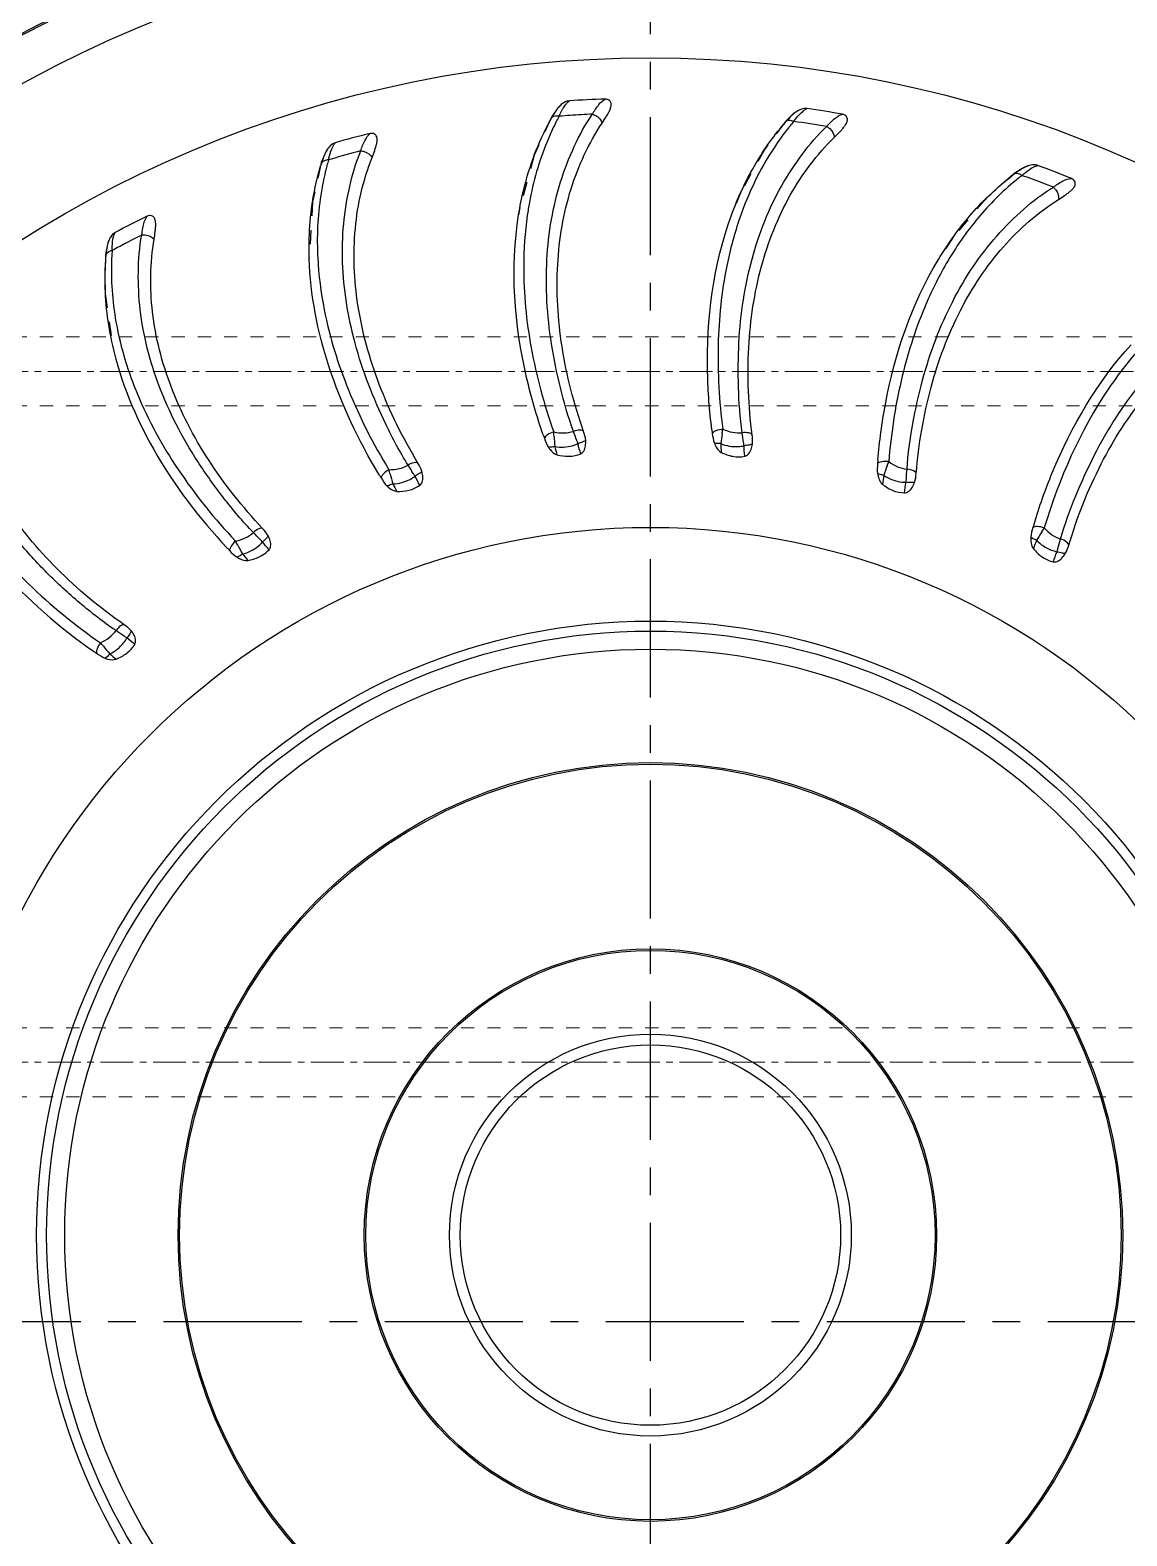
# Model space of a CAD drawing. Header units: millimetres. Extents: x 723 to 11228, y -2384 to 1578.
# Drawn here: x 4900.2 to 5027.2, y -766.6 to -592.2 of the extents above; entities that cross this region are included whole.
import ezdxf

# ---------------------------------------------------------------- set-up
doc = ezdxf.new("R2010")
doc.units = ezdxf.units.MM
doc.header["$LTSCALE"] = 16.335
doc.linetypes.add('CENTER', pattern=[0.6, 0.375, -0.075, 0.075, -0.075])
doc.linetypes.add('HIDDEN', pattern=[0.2, 0.1, -0.1])
doc.layers.get('0').update_dxf_attribs({"linetype": 'CONTINUOUS'})
doc.layers.add('cool', color=153, linetype='HIDDEN', lineweight=9)
doc.layers.add('DEFAULT_2', color=8, linetype='HIDDEN')

msp = doc.modelspace()

# ---------------------------------------------------------------- linework, layer by layer
at = {"color": 1, "linetype": 'CENTER', "ltscale": 2.612305}
for p, q in [((4972.032, -976.744), (4972.032, -506.744)), ((4762.032, -741.744), (5182.032, -741.744))]:
    msp.add_line(p, q, dxfattribs=at)
at = {"color": 7, "linetype": 'Continuous'}
msp.add_line((4909.927, -617.623), (4909.689, -617.753), dxfattribs=at)
for radius in [136.298, 81.934, 71.088, 69.932, 67.835, 54.701, 54.521, 33.144, 32.964, 23.266, 22.024]:
    msp.add_circle((4972.032, -731.744), radius, dxfattribs=at)
for centre, radius, start, end in [((4972.032, -731.744), 156.994, 100.56027, 79.43973), ((4972.032, -731.744), 156.811, 100.47906, 79.52094), ((4972.032, -731.744), 151.848, 100.78571, 79.21429), ((4969.828, -704.333), 104.16, 91.66687, 93.9552), ((4975.576, -704.465), 104.18, 79.65927, 81.94911), ((4978.835, -612.711), 20.969, 150.99812, 151.53379), ((4976.861, -611.616), 18.711, 150.30923, 150.99963), ((4988.646, -616.836), 30.879, 153.00089, 153.36681), ((4988.424, -616.722), 30.63, 151.7132, 153.00209), ((4969.711, -702.87), 101.001, 93.95764, 94.69045), ((4969.714, -702.912), 101.043, 92.4927, 93.95761), ((5004.38, -617.526), 22.215, 138.99472, 139.52919), ((5002.54, -615.926), 19.776, 138.36327, 138.99521), ((5011.983, -622.621), 30.63, 139.7132, 141.00194), ((4975.763, -703.03), 101.036, 80.49268, 82.69026), ((4964.175, -705.399), 104.14, 103.67328, 105.96061), ((5012.178, -622.78), 30.882, 141.00075, 141.38791), ((4963.771, -704.041), 101.038, 104.49269, 106.51584), ((4952.731, -613.55), 19.708, 163.00036, 163.53795), ((4950.863, -612.978), 17.754, 162.25038, 163.00282), ((4964.391, -615.914), 30.875, 165.00085, 165.34581), ((4964.154, -615.85), 30.63, 163.7132, 165.00206), ((4963.756, -703.988), 100.983, 106.51601, 106.69048), ((4981.168, -705.789), 104.2, 67.65326, 69.94386), ((5028.338, -627.937), 23.729, 126.99804, 127.52488), ((5026.667, -625.72), 20.953, 126.42201, 126.99755), ((5033.96, -633.489), 30.885, 129.00083, 129.40871), ((5033.8, -633.29), 30.63, 127.7132, 129.002), ((4981.666, -704.379), 101.001, 69.95764, 70.69045), ((4981.651, -704.418), 101.043, 68.4927, 69.95761), ((4996.417, -619.218), 39.037, 169.61794, 171.84311), ((4958.865, -707.619), 104.12, 115.67927, 117.96576), ((4913.66, -618.197), 4.649, 164.02905, 167.5708), ((4912.099, -617.707), 3.012, 156.75801, 159.74927), ((4958.194, -706.386), 101.038, 116.49268, 118.53604), ((4927.501, -620.072), 18.627, 175.00504, 175.54177), ((4925.815, -619.924), 16.935, 174.19513, 175.00828), ((4940.475, -620.056), 30.872, 177.00081, 177.32614), ((4940.233, -620.043), 30.63, 175.7132, 177.00204), ((4972.174, -616.642), 38.72, 181.61321, 182.8398), ((4947.962, -619.219), 38.431, 193.6113, 193.90442), ((5024.312, -616.634), 68.486, 199.141, 199.48141), ((4812.551, -649.518), 148.67, 3.94856, 4.15337), ((5189.857, -623.974), 229.499, 183.82415, 184.11477), ((5047.089, -630.002), 68.473, 187.13901, 187.48513), ((5207.22, -671.555), 229.21, 171.82396, 172.11496), ((4833.154, -618.137), 148.651, 351.94854, 352.15338), ((5077.284, -609.555), 120.366, 194.86918, 195.34335), ((5100.382, -634.086), 120.357, 182.86917, 183.35072), ((4798.925, -684.5), 148.689, 15.94857, 16.15336), ((5066.587, -647.81), 68.459, 175.13746, 175.48626), ((5214.33, -721.649), 228.926, 159.82378, 160.11514), ((4859.83, -591.73), 148.631, 339.94853, 340.1534), ((4999.68, -608.036), 68.999, 211.14235, 211.47793), ((5162.963, -580.986), 229.78, 195.82433, 196.1146), ((5049.589, -590.36), 120.374, 206.86919, 207.33617), ((5117.875, -662.882), 120.349, 170.86915, 171.35795), ((5082.407, -669.403), 68.908, 163.14354, 163.49248), ((4891.411, -571.449), 148.612, 327.94852, 328.15341), ((4792.873, -721.554), 148.705, 27.94858, 28.15335), ((5127.679, -544.483), 230.041, 207.82449, 208.11443), ((5129.001, -694.684), 120.341, 158.86914, 159.36473), ((5210.91, -772.082), 228.659, 147.82361, 148.11531), ((4973.367, -605.007), 69.008, 223.14062, 223.47416), ((5018.507, -577.342), 120.382, 218.8692, 219.32948), ((4946.985, -607.532), 68.995, 235.13925, 235.4708), ((4794.661, -759.057), 148.719, 39.94859, 40.15334), ((5085.522, -516.09), 230.271, 219.82464, 220.11429), ((4985.396, -571.071), 120.389, 230.8692, 231.32359)]:
    msp.add_arc(centre, radius, start, end, dxfattribs=at)
for points in [[(4961.162, -601.469), (4960.958, -601.749), (4960.778, -602.047), (4960.606, -602.348)], [(4961.522, -601.039), (4961.392, -601.173), (4961.273, -601.319), (4961.162, -601.469)], [(4961.708, -600.862), (4961.643, -600.918), (4961.581, -600.977), (4961.522, -601.039)], [(4934.315, -606.598), (4934.173, -606.911), (4934.059, -607.238), (4933.954, -607.565)], [(4934.442, -606.338), (4934.397, -606.423), (4934.355, -606.51), (4934.315, -606.598)], [(4934.687, -605.94), (4934.596, -606.066), (4934.515, -606.2), (4934.442, -606.338)], [(5015.611, -608.019), (5015.527, -608.053), (5015.444, -608.091), (5015.362, -608.132)], [(5015.904, -607.917), (5015.805, -607.946), (5015.707, -607.98), (5015.611, -608.019)], [(4909.273, -616.664), (4909.243, -616.747), (4909.215, -616.832), (4909.191, -616.918)], [(4909.12, -617.196), (4909.046, -617.53), (4909.002, -617.871), (4908.967, -618.211)], [(4959.747, -639.476), (4959.876, -639.841), (4960.009, -640.212), (4960.218, -640.539)], [(4964.534, -639.728), (4964.508, -639.374), (4964.402, -639.028), (4964.286, -638.693)], [(4979.2, -638.922), (4979.25, -639.304), (4979.302, -639.693), (4979.436, -640.055)], [(4983.835, -640.158), (4983.882, -639.809), (4983.849, -639.45), (4983.805, -639.1)], [(4963.972, -641.274), (4963.848, -640.892), (4963.72, -640.51), (4963.641, -640.116)], [(4982.961, -641.569), (4982.919, -641.164), (4982.872, -640.758), (4982.877, -640.351)], [(4945.566, -643.323), (4945.469, -642.981), (4945.293, -642.662), (4945.109, -642.358)], [(4998.342, -642.421), (4998.312, -642.804), (4998.282, -643.193), (4998.335, -643.573)], [(4940.834, -644.065), (4941.037, -644.397), (4941.246, -644.734), (4941.521, -645.01)], [(4945.333, -644.936), (4945.136, -644.592), (4944.933, -644.249), (4944.776, -643.885)], [(5001.471, -645.804), (5001.515, -645.395), (5001.554, -644.983), (5001.644, -644.581)], [(5002.625, -644.59), (5002.741, -644.259), (5002.783, -643.903), (5002.812, -643.553)], [(4927.761, -650.784), (4927.596, -650.467), (4927.357, -650.19), (4927.113, -649.93)], [(5016.339, -649.823), (5016.23, -650.19), (5016.119, -650.562), (5016.09, -650.943)], [(4927.861, -652.395), (4927.6, -652.104), (4927.334, -651.814), (4927.107, -651.494)], [(5020.082, -652.833), (5020.263, -652.533), (5020.376, -652.195), (5020.478, -651.86)], [(4923.288, -652.487), (4923.557, -652.77), (4923.833, -653.057), (4924.162, -653.269)], [(5018.694, -653.794), (5018.822, -653.398), (5018.948, -652.998), (5019.122, -652.62)], [(4911.898, -661.783), (4911.671, -661.505), (4911.379, -661.283), (4911.084, -661.078)], [(4912.321, -663.328), (4912.008, -663.099), (4911.692, -662.873), (4911.406, -662.611)], [(4907.876, -664.373), (4908.199, -664.595), (4908.531, -664.818), (4908.898, -664.956)]]:
    msp.add_open_spline(points, degree=3, dxfattribs=at)
for points, knots in [([(4961.452, -602.207), (4961.485, -602.132), (4961.612, -601.855), (4961.751, -601.583), (4961.863, -601.389)], [0, 0, 0, 0, 0.2672721, 1, 1, 1, 1]), ([(4962.643, -600.421), (4962.548, -600.428), (4962.204, -600.5), (4961.9, -600.696), (4961.708, -600.862)], [0, 0, 0, 0, 0.2727269, 1, 1, 1, 1]), ([(4961.863, -601.389), (4961.895, -601.333), (4962.016, -601.13), (4962.149, -600.934), (4962.257, -600.801)], [0, 0, 0, 0, 0.2732231, 1, 1, 1, 1]), ([(4962.257, -600.801), (4962.289, -600.761), (4962.406, -600.623), (4962.538, -600.495), (4962.644, -600.421)], [0, 0, 0, 0, 0.2830365, 1, 1, 1, 1]), ([(4965.32, -601.964), (4965.539, -601.574), (4965.949, -600.924), (4966.513, -600.365), (4966.8, -600.217)], [0, 0, 0, 0, 0.5816897, 1, 1, 1, 1]), ([(4966.437, -602.999), (4966.599, -602.753), (4966.84, -602.387), (4967.135, -601.889), (4967.327, -601.516), (4967.465, -601.134), (4967.519, -600.733), (4967.325, -600.291), (4966.975, -600.212), (4966.798, -600.217)], [0, 0, 0, 0, 0.2551361, 0.3799443, 0.5015245, 0.618518, 0.7305576, 0.8463597, 1, 1, 1, 1]), ([(4990.166, -601.312), (4990.073, -601.299), (4989.722, -601.297), (4989.385, -601.424), (4989.163, -601.545)], [0, 0, 0, 0, 0.2725662, 1, 1, 1, 1]), ([(4989.706, -601.6), (4989.746, -601.568), (4989.89, -601.458), (4990.046, -601.361), (4990.166, -601.312)], [0, 0, 0, 0, 0.2835461, 1, 1, 1, 1]), ([(4956.772, -613.608), (4956.93, -612.633), (4957.685, -608.872), (4959.044, -605.223), (4960.401, -602.719)], [0, 0, 0, 0, 0.2575058, 1, 1, 1, 1]), ([(4961.043, -602.993), (4960.689, -603.701), (4959.351, -606.644), (4958.459, -609.783), (4958.019, -612.183)], [0, 0, 0, 0, 0.2448752, 1, 1, 1, 1]), ([(4963.122, -638.686), (4962.506, -637.03), (4961.548, -633.672), (4960.509, -628.63), (4959.964, -623.668), (4959.96, -618.844), (4960.469, -614.207), (4961.53, -609.809), (4963.125, -605.707), (4964.496, -603.138), (4965.32, -601.964)], [0, 0, 0, 0, 0.1391995, 0.2744513, 0.405283, 0.5317371, 0.6538451, 0.7719978, 0.8870175, 1, 1, 1, 1]), ([(4961.452, -602.207), (4961.373, -602.191), (4961.081, -602.157), (4960.753, -602.225), (4960.592, -602.371)], [0, 0, 0, 0, 0.2711796, 1, 1, 1, 1]), ([(4964.286, -638.693), (4963.175, -635.501), (4961.523, -629.122), (4960.932, -619.565), (4962.419, -610.661), (4964.887, -605.344), (4966.437, -602.999)], [0, 0, 0, 0, 0.2743676, 0.531591, 0.7718144, 1, 1, 1, 1]), ([(4965.32, -601.964), (4965.452, -602.001), (4965.927, -602.206), (4966.344, -602.629), (4966.438, -602.999)], [0, 0, 0, 0, 0.2646137, 1, 1, 1, 1]), ([(4981.415, -613.671), (4982.131, -611.721), (4983.839, -607.996), (4986.183, -604.627), (4987.481, -603.107)], [0, 0, 0, 0, 0.509598, 1, 1, 1, 1]), ([(4988.618, -602.816), (4988.543, -602.783), (4988.26, -602.687), (4987.915, -602.69), (4987.728, -602.805)], [0, 0, 0, 0, 0.2721188, 1, 1, 1, 1]), ([(4988.715, -601.846), (4988.625, -601.917), (4988.286, -602.209), (4987.981, -602.538), (4987.76, -602.787)], [0, 0, 0, 0, 0.2550278, 1, 1, 1, 1]), ([(4988.618, -602.816), (4988.711, -602.688), (4989.039, -602.254), (4989.406, -601.843), (4989.706, -601.6)], [0, 0, 0, 0, 0.2903026, 1, 1, 1, 1]), ([(4989.163, -601.545), (4989.123, -601.567), (4988.967, -601.658), (4988.82, -601.763), (4988.715, -601.846)], [0, 0, 0, 0, 0.2567587, 1, 1, 1, 1]), ([(4992.451, -603.382), (4992.749, -603.043), (4993.289, -602.49), (4993.963, -602.059), (4994.276, -601.977)], [0, 0, 0, 0, 0.5826698, 1, 1, 1, 1]), ([(4993.332, -604.641), (4993.543, -604.433), (4993.858, -604.122), (4994.255, -603.695), (4994.523, -603.367), (4994.74, -603.021), (4994.878, -602.637), (4994.78, -602.161), (4994.452, -602.01), (4994.276, -601.978)], [0, 0, 0, 0, 0.255168, 0.3800345, 0.5016691, 0.6186792, 0.7306663, 0.8463843, 1, 1, 1, 1]), ([(4938.486, -606.218), (4938.618, -605.794), (4938.883, -605.077), (4939.313, -604.416), (4939.56, -604.21)], [0, 0, 0, 0, 0.580717, 1, 1, 1, 1]), ([(4939.788, -606.986), (4939.895, -606.714), (4940.052, -606.309), (4940.235, -605.765), (4940.342, -605.362), (4940.396, -604.964), (4940.364, -604.563), (4940.085, -604.175), (4939.729, -604.17), (4939.558, -604.211)], [0, 0, 0, 0, 0.255109, 0.3798616, 0.5013884, 0.6183644, 0.7304531, 0.8463386, 1, 1, 1, 1]), ([(4982.667, -638.845), (4982.409, -637.097), (4982.17, -633.613), (4982.202, -628.465), (4982.7, -623.499), (4983.7, -618.779), (4985.162, -614.349), (4987.114, -610.268), (4989.526, -606.587), (4991.402, -604.36), (4992.451, -603.382)], [0, 0, 0, 0, 0.1391995, 0.2744513, 0.405283, 0.5317371, 0.6538451, 0.7719978, 0.8870175, 1, 1, 1, 1]), ([(4988.048, -603.509), (4987.445, -604.264), (4985.113, -607.48), (4983.378, -611.112), (4982.394, -613.948)], [0, 0, 0, 0, 0.2434849, 1, 1, 1, 1]), ([(4983.805, -639.1), (4983.383, -635.747), (4983.093, -629.166), (4984.502, -619.697), (4987.806, -611.298), (4991.328, -606.612), (4993.332, -604.641)], [0, 0, 0, 0, 0.2743486, 0.5315581, 0.7717816, 1, 1, 1, 1]), ([(4992.451, -603.382), (4992.575, -603.446), (4992.999, -603.748), (4993.321, -604.256), (4993.331, -604.64)], [0, 0, 0, 0, 0.2652724, 1, 1, 1, 1]), ([(4935.539, -605.274), (4935.443, -605.301), (4935.107, -605.453), (4934.843, -605.726), (4934.687, -605.94)], [0, 0, 0, 0, 0.2738398, 1, 1, 1, 1]), ([(4934.753, -607.26), (4934.785, -607.108), (4934.907, -606.585), (4935.072, -606.068), (4935.243, -605.727)], [0, 0, 0, 0, 0.2893786, 1, 1, 1, 1]), ([(4935.243, -605.727), (4935.266, -605.681), (4935.351, -605.521), (4935.452, -605.369), (4935.54, -605.273)], [0, 0, 0, 0, 0.2825342, 1, 1, 1, 1]), ([(4943.971, -642.595), (4943.024, -641.103), (4941.389, -638.017), (4939.325, -633.301), (4937.759, -628.562), (4936.753, -623.843), (4936.287, -619.202), (4936.41, -614.679), (4937.117, -610.336), (4937.925, -607.538), (4938.486, -606.218)], [0, 0, 0, 0, 0.1391995, 0.2744513, 0.405283, 0.5317371, 0.6538451, 0.7719978, 0.8870175, 1, 1, 1, 1]), ([(4938.486, -606.218), (4938.621, -606.226), (4939.125, -606.327), (4939.616, -606.648), (4939.789, -606.985)], [0, 0, 0, 0, 0.26397, 1, 1, 1, 1]), ([(4932.516, -618.685), (4932.487, -617.758), (4932.503, -614.149), (4933.071, -610.536), (4933.831, -607.965)], [0, 0, 0, 0, 0.2569966, 1, 1, 1, 1]), ([(4934.52, -608.103), (4934.319, -608.869), (4933.621, -612.03), (4933.4, -615.29), (4933.469, -617.732)], [0, 0, 0, 0, 0.2448719, 1, 1, 1, 1]), ([(4934.753, -607.26), (4934.673, -607.26), (4934.379, -607.287), (4934.071, -607.425), (4933.944, -607.601)], [0, 0, 0, 0, 0.2714941, 1, 1, 1, 1]), ([(4945.109, -642.358), (4943.359, -639.465), (4940.415, -633.568), (4937.85, -624.34), (4937.452, -615.319), (4938.76, -609.603), (4939.788, -606.986)], [0, 0, 0, 0, 0.2743545, 0.5315802, 0.7718159, 1, 1, 1, 1]), ([(5015.362, -608.132), (5015.259, -608.183), (5014.865, -608.401), (5014.497, -608.661), (5014.227, -608.86)], [0, 0, 0, 0, 0.2549649, 1, 1, 1, 1]), ([(5015.064, -609.059), (5015.182, -608.952), (5015.596, -608.594), (5016.044, -608.267), (5016.391, -608.092)], [0, 0, 0, 0, 0.2907533, 1, 1, 1, 1]), ([(5016.902, -607.909), (5016.816, -607.877), (5016.485, -607.803), (5016.139, -607.85), (5015.904, -607.917)], [0, 0, 0, 0, 0.27177, 1, 1, 1, 1]), ([(5016.391, -608.092), (5016.437, -608.068), (5016.6, -607.991), (5016.774, -607.93), (5016.902, -607.908)], [0, 0, 0, 0, 0.2840406, 1, 1, 1, 1]), ([(5005.389, -618.783), (5006.527, -616.901), (5009.062, -613.387), (5012.212, -610.4), (5013.886, -609.115)], [0, 0, 0, 0, 0.5102983, 1, 1, 1, 1]), ([(5014.353, -609.626), (5012.764, -610.931), (5009.778, -613.93), (5007.378, -617.407), (5006.301, -619.263)], [0, 0, 0, 0, 0.4894402, 1, 1, 1, 1]), ([(5015.064, -609.059), (5015.013, -609.023), (5014.81, -608.898), (5014.568, -608.821), (5014.391, -608.827)], [0, 0, 0, 0, 0.2601635, 1, 1, 1, 1]), ([(5018.696, -610.41), (5019.06, -610.139), (5019.706, -609.708), (5020.461, -609.427), (5020.785, -609.414)], [0, 0, 0, 0, 0.5836146, 1, 1, 1, 1]), ([(5019.292, -611.837), (5019.544, -611.676), (5019.92, -611.437), (5020.401, -611.1), (5020.735, -610.834), (5021.023, -610.54), (5021.24, -610.191), (5021.243, -609.701), (5020.952, -609.484), (5020.785, -609.415)], [0, 0, 0, 0, 0.2551975, 0.3801212, 0.5018107, 0.6188403, 0.730781, 0.8464157, 1, 1, 1, 1]), ([(5001.751, -643.063), (5001.862, -641.3), (5002.354, -637.842), (5003.455, -632.814), (5004.975, -628.06), (5006.934, -623.651), (5009.285, -619.622), (5012.043, -616.035), (5015.168, -612.937), (5017.466, -611.148), (5018.696, -610.41)], [0, 0, 0, 0, 0.1391995, 0.2744513, 0.405283, 0.5317371, 0.6538451, 0.7719978, 0.8870175, 1, 1, 1, 1]), ([(5002.812, -643.553), (5003.096, -640.186), (5004.18, -633.69), (5007.528, -624.723), (5012.505, -617.197), (5016.923, -613.348), (5019.292, -611.837)], [0, 0, 0, 0, 0.274376, 0.5315863, 0.7718019, 1, 1, 1, 1]), ([(5018.696, -610.41), (5018.804, -610.499), (5019.158, -610.886), (5019.368, -611.457), (5019.292, -611.836)], [0, 0, 0, 0, 0.2659171, 1, 1, 1, 1]), ([(4914.548, -616.429), (4914.596, -616.143), (4914.664, -615.717), (4914.728, -615.151), (4914.747, -614.738), (4914.716, -614.34), (4914.602, -613.958), (4914.251, -613.639), (4913.904, -613.707), (4913.747, -613.783)], [0, 0, 0, 0, 0.2550847, 0.3797859, 0.5012633, 0.6182231, 0.7303575, 0.8463204, 1, 1, 1, 1]), ([(4959.612, -639.09), (4958.859, -636.92), (4956.451, -628.682), (4955.766, -619.822), (4956.772, -613.608)], [0, 0, 0, 0, 0.2674328, 1, 1, 1, 1]), ([(4979.147, -638.512), (4978.87, -636.3), (4978.234, -627.977), (4979.303, -619.423), (4981.415, -613.671)], [0, 0, 0, 0, 0.2667813, 1, 1, 1, 1]), ([(4913.123, -615.958), (4913.164, -615.519), (4913.273, -614.767), (4913.552, -614.035), (4913.748, -613.781)], [0, 0, 0, 0, 0.5797946, 1, 1, 1, 1]), ([(4957.774, -613.679), (4957.493, -615.643), (4957.145, -620.785), (4957.996, -629.28), (4959.716, -635.586), (4960.831, -638.75)], [0, 0, 0, 0, 0.2335952, 0.6048523, 1, 1, 1, 1]), ([(4982.394, -613.948), (4981.761, -615.773), (4980.461, -620.616), (4979.619, -628.868), (4979.993, -635.204), (4980.413, -638.431)], [0, 0, 0, 0, 0.2341371, 0.6055697, 1, 1, 1, 1]), ([(4910.039, -615.657), (4909.948, -615.705), (4909.642, -615.932), (4909.439, -616.267), (4909.332, -616.518)], [0, 0, 0, 0, 0.2745787, 1, 1, 1, 1]), ([(4909.689, -617.753), (4909.688, -617.599), (4909.699, -617.066), (4909.752, -616.53), (4909.846, -616.162)], [0, 0, 0, 0, 0.2889456, 1, 1, 1, 1]), ([(4909.846, -616.162), (4909.859, -616.113), (4909.908, -615.939), (4909.975, -615.769), (4910.039, -615.656)], [0, 0, 0, 0, 0.2820612, 1, 1, 1, 1]), ([(4926.051, -650.399), (4924.815, -649.137), (4922.574, -646.458), (4919.575, -642.275), (4917.058, -637.964), (4915.092, -633.558), (4913.671, -629.115), (4912.852, -624.666), (4912.64, -620.27), (4912.848, -617.366), (4913.123, -615.958)], [0, 0, 0, 0, 0.1391995, 0.2744513, 0.405283, 0.5317371, 0.6538451, 0.7719978, 0.8870175, 1, 1, 1, 1]), ([(4913.123, -615.958), (4913.256, -615.938), (4913.765, -615.931), (4914.307, -616.139), (4914.549, -616.428)], [0, 0, 0, 0, 0.2633687, 1, 1, 1, 1]), ([(4927.113, -649.93), (4924.799, -647.464), (4920.692, -642.307), (4916.263, -633.811), (4913.996, -625.068), (4914.087, -619.203), (4914.548, -616.429)], [0, 0, 0, 0, 0.2743487, 0.531575, 0.7718142, 1, 1, 1, 1]), ([(4908.93, -618.624), (4908.866, -619.454), (4908.738, -622.851), (4909.156, -626.262), (4909.726, -628.763)], [0, 0, 0, 0, 0.2448853, 1, 1, 1, 1]), ([(4909.689, -617.753), (4909.607, -617.771), (4909.318, -617.861), (4909.038, -618.073), (4908.958, -618.28)], [0, 0, 0, 0, 0.2733708, 1, 1, 1, 1]), ([(4909.636, -618.616), (4909.599, -619.408), (4909.572, -622.648), (4910.034, -625.887), (4910.61, -628.263)], [0, 0, 0, 0, 0.2448689, 1, 1, 1, 1]), ([(4940.624, -643.72), (4938.231, -639.76), (4934.387, -631.709), (4932.649, -622.898), (4932.516, -618.685)], [0, 0, 0, 0, 0.5232708, 1, 1, 1, 1]), ([(4933.501, -618.56), (4933.602, -620.59), (4934.274, -625.835), (4936.881, -634.21), (4939.945, -640.189), (4941.744, -643.134)], [0, 0, 0, 0, 0.233083, 0.6041627, 1, 1, 1, 1]), ([(4998.374, -642.008), (4998.558, -639.853), (4999.625, -631.807), (5002.304, -623.884), (5005.389, -618.783)], [0, 0, 0, 0, 0.2661505, 1, 1, 1, 1]), ([(5006.301, -619.263), (5005.356, -620.89), (5003.204, -625.265), (5000.797, -632.952), (4999.885, -639.044), (4999.633, -642.191)], [0, 0, 0, 0, 0.2346773, 0.6062739, 1, 1, 1, 1]), ([(5019.542, -651.158), (5020.017, -649.456), (5021.217, -646.176), (5023.34, -641.487), (5025.815, -637.152), (5028.648, -633.247), (5031.785, -629.795), (5035.229, -626.86), (5038.929, -624.479), (5041.549, -623.207), (5042.905, -622.741)], [0, 0, 0, 0, 0.1391995, 0.2744513, 0.405283, 0.5317371, 0.6538451, 0.7719978, 0.8870175, 1, 1, 1, 1]), ([(5020.478, -651.86), (5021.455, -648.627), (5023.865, -642.499), (5029.003, -634.427), (5035.435, -628.102), (5040.556, -625.256), (5043.187, -624.271)], [0, 0, 0, 0, 0.2743765, 0.5315829, 0.7717982, 1, 1, 1, 1]), ([(4909.726, -628.763), (4910.685, -632.966), (4914.218, -641.469), (4919.768, -648.732), (4923.013, -652.194)], [0, 0, 0, 0, 0.4760435, 1, 1, 1, 1]), ([(4910.656, -628.454), (4911.155, -630.47), (4912.876, -635.601), (4917.215, -643.469), (4921.552, -648.819), (4923.985, -651.39)], [0, 0, 0, 0, 0.2326185, 0.6035266, 1, 1, 1, 1]), ([(5016.459, -649.421), (5017.068, -647.412), (5019.698, -639.965), (5023.795, -632.956), (5027.694, -628.656)], [0, 0, 0, 0, 0.2656263, 1, 1, 1, 1]), ([(5028.494, -629.325), (5027.286, -630.704), (5022.552, -636.894), (5019.348, -644.168), (5017.651, -649.864)], [0, 0, 0, 0, 0.2357147, 1, 1, 1, 1]), ([(4910.146, -661.759), (4908.674, -660.782), (4905.925, -658.627), (4902.122, -655.159), (4898.764, -651.466), (4895.925, -647.565), (4893.611, -643.514), (4891.885, -639.332), (4890.764, -635.077), (4890.363, -632.193), (4890.339, -630.759)], [0, 0, 0, 0, 0.1391995, 0.2744513, 0.405283, 0.5317371, 0.6538451, 0.7719978, 0.8870175, 1, 1, 1, 1]), ([(4911.084, -661.078), (4908.307, -659.147), (4903.217, -654.956), (4897.116, -647.565), (4893.08, -639.483), (4891.949, -633.726), (4891.823, -630.915)], [0, 0, 0, 0, 0.2743425, 0.5315685, 0.771811, 1, 1, 1, 1]), ([(4960.831, -638.75), (4960.577, -638.832), (4960.227, -638.985), (4959.88, -639.262), (4959.767, -639.41), (4959.747, -639.479)], [0, 0, 0, 0, 0.5994468, 0.8378594, 1, 1, 1, 1]), ([(4960.831, -638.75), (4961.221, -638.825), (4961.993, -638.937), (4962.764, -638.796), (4963.122, -638.686)], [0, 0, 0, 0, 0.5152924, 1, 1, 1, 1]), ([(4964.287, -638.697), (4964.255, -638.647), (4964.11, -638.573), (4963.71, -638.536), (4963.363, -638.61), (4963.122, -638.686)], [0, 0, 0, 0, 0.1458141, 0.3720652, 1, 1, 1, 1]), ([(4963.641, -640.116), (4963.598, -639.995), (4963.422, -639.52), (4963.241, -639.046), (4963.122, -638.686)], [0, 0, 0, 0, 0.2524726, 1, 1, 1, 1]), ([(4964.534, -639.731), (4964.493, -639.765), (4964.378, -639.83), (4964.083, -639.967), (4963.827, -640.059), (4963.641, -640.116)], [0, 0, 0, 0, 0.1649427, 0.4030161, 1, 1, 1, 1]), ([(4963.971, -641.272), (4964.106, -641.214), (4964.382, -640.942), (4964.539, -640.372), (4964.549, -639.941), (4964.534, -639.728)], [0, 0, 0, 0, 0.2552043, 0.6289786, 1, 1, 1, 1]), ([(4980.413, -638.431), (4980.146, -638.459), (4979.771, -638.535), (4979.373, -638.736), (4979.232, -638.858), (4979.199, -638.922)], [0, 0, 0, 0, 0.6005028, 0.8386633, 1, 1, 1, 1]), ([(4980.413, -638.431), (4980.779, -638.586), (4981.51, -638.856), (4982.294, -638.877), (4982.667, -638.845)], [0, 0, 0, 0, 0.5152924, 1, 1, 1, 1]), ([(4983.805, -639.1), (4983.785, -639.045), (4983.659, -638.94), (4983.275, -638.82), (4982.92, -638.821), (4982.667, -638.845)], [0, 0, 0, 0, 0.145127, 0.3709751, 1, 1, 1, 1]), ([(4982.877, -640.351), (4982.861, -640.224), (4982.787, -639.723), (4982.709, -639.221), (4982.667, -638.845)], [0, 0, 0, 0, 0.2524726, 1, 1, 1, 1]), ([(4960.949, -640.442), (4960.879, -640.457), (4960.637, -640.505), (4960.392, -640.544), (4960.218, -640.542)], [0, 0, 0, 0, 0.2936984, 1, 1, 1, 1]), ([(4960.218, -640.539), (4960.277, -640.631), (4960.531, -640.988), (4960.888, -641.313), (4961.208, -641.401)], [0, 0, 0, 0, 0.2486265, 1, 1, 1, 1]), ([(4960.949, -640.442), (4961.621, -640.56), (4962.572, -640.518), (4963.433, -640.212), (4963.641, -640.116)], [0, 0, 0, 0, 0.7485611, 1, 1, 1, 1]), ([(4961.208, -641.401), (4961.659, -641.524), (4962.601, -641.657), (4963.541, -641.456), (4963.971, -641.272)], [0, 0, 0, 0, 0.4998215, 1, 1, 1, 1]), ([(4980.177, -640.11), (4980.036, -640.111), (4979.788, -640.104), (4979.54, -640.079), (4979.435, -640.055)], [0, 0, 0, 0, 0.5682369, 1, 1, 1, 1]), ([(4979.436, -640.055), (4979.513, -640.264), (4979.708, -640.67), (4980.03, -641.016), (4980.232, -641.12)], [0, 0, 0, 0, 0.4959866, 1, 1, 1, 1]), ([(4980.177, -640.11), (4980.809, -640.366), (4981.748, -640.522), (4982.654, -640.402), (4982.877, -640.351)], [0, 0, 0, 0, 0.7485611, 1, 1, 1, 1]), ([(4980.232, -641.12), (4980.647, -641.335), (4981.541, -641.66), (4982.502, -641.659), (4982.961, -641.568)], [0, 0, 0, 0, 0.4998206, 1, 1, 1, 1]), ([(4983.835, -640.159), (4983.721, -640.219), (4983.396, -640.288), (4983.075, -640.334), (4982.877, -640.351)], [0, 0, 0, 0, 0.3935047, 1, 1, 1, 1]), ([(4982.961, -641.568), (4983.107, -641.54), (4983.436, -641.328), (4983.709, -640.796), (4983.806, -640.372), (4983.835, -640.158)], [0, 0, 0, 0, 0.2552557, 0.6290117, 1, 1, 1, 1]), ([(4941.744, -643.134), (4941.513, -643.266), (4941.204, -643.487), (4940.922, -643.829), (4940.841, -643.996), (4940.835, -644.068)], [0, 0, 0, 0, 0.5984225, 0.8370763, 1, 1, 1, 1]), ([(4941.744, -643.134), (4942.141, -643.126), (4942.919, -643.075), (4943.644, -642.776), (4943.971, -642.595)], [0, 0, 0, 0, 0.5152924, 1, 1, 1, 1]), ([(4945.11, -642.361), (4945.068, -642.32), (4944.911, -642.279), (4944.513, -642.326), (4944.19, -642.471), (4943.971, -642.595)], [0, 0, 0, 0, 0.1464992, 0.3731404, 1, 1, 1, 1]), ([(4944.776, -643.885), (4944.709, -643.776), (4944.438, -643.347), (4944.162, -642.922), (4943.971, -642.595)], [0, 0, 0, 0, 0.2524726, 1, 1, 1, 1]), ([(4999.633, -642.191), (4999.365, -642.162), (4998.981, -642.159), (4998.549, -642.273), (4998.387, -642.365), (4998.342, -642.421)], [0, 0, 0, 0, 0.6015444, 0.8394528, 1, 1, 1, 1]), ([(4999.633, -642.191), (4999.959, -642.418), (5000.618, -642.834), (5001.381, -643.018), (5001.751, -643.063)], [0, 0, 0, 0, 0.5152924, 1, 1, 1, 1]), ([(5001.644, -644.581), (5001.654, -644.453), (5001.687, -643.947), (5001.714, -643.441), (5001.751, -643.063)], [0, 0, 0, 0, 0.2524726, 1, 1, 1, 1]), ([(5002.812, -643.553), (5002.806, -643.495), (5002.705, -643.365), (5002.354, -643.166), (5002.005, -643.093), (5001.751, -643.063)], [0, 0, 0, 0, 0.1444683, 0.3699181, 1, 1, 1, 1]), ([(4889.443, -643.471), (4891.23, -647.486), (4896.496, -655.283), (4903.569, -661.374), (4907.548, -664.145)], [0, 0, 0, 0, 0.4754439, 1, 1, 1, 1]), ([(4890.439, -643.318), (4891.343, -645.203), (4894.092, -649.909), (4900.001, -656.766), (4905.393, -661.133), (4908.33, -663.158)], [0, 0, 0, 0, 0.2324755, 0.6033286, 1, 1, 1, 1]), ([(4941.521, -645.01), (4941.597, -645.086), (4941.917, -645.377), (4942.33, -645.615), (4942.657, -645.634)], [0, 0, 0, 0, 0.248613, 1, 1, 1, 1]), ([(4942.211, -644.764), (4942.146, -644.793), (4941.921, -644.889), (4941.691, -644.978), (4941.522, -645.012)], [0, 0, 0, 0, 0.2928917, 1, 1, 1, 1]), ([(4942.211, -644.764), (4942.893, -644.74), (4943.814, -644.5), (4944.592, -644.022), (4944.776, -643.885)], [0, 0, 0, 0, 0.7485611, 1, 1, 1, 1]), ([(4942.657, -645.634), (4943.124, -645.662), (4944.072, -645.595), (4944.95, -645.204), (4945.332, -644.934)], [0, 0, 0, 0, 0.4998211, 1, 1, 1, 1]), ([(4945.567, -643.326), (4945.485, -643.428), (4945.215, -643.617), (4944.945, -643.791), (4944.776, -643.885)], [0, 0, 0, 0, 0.404085, 1, 1, 1, 1]), ([(4945.332, -644.934), (4945.451, -644.85), (4945.663, -644.531), (4945.701, -643.946), (4945.624, -643.527), (4945.566, -643.323)], [0, 0, 0, 0, 0.2553199, 0.6290854, 1, 1, 1, 1]), ([(4999.053, -643.784), (4998.913, -643.755), (4998.671, -643.696), (4998.431, -643.619), (4998.334, -643.573)], [0, 0, 0, 0, 0.5695221, 1, 1, 1, 1]), ([(4998.335, -643.573), (4998.366, -643.797), (4998.472, -644.241), (4998.717, -644.652), (4998.894, -644.798)], [0, 0, 0, 0, 0.4959832, 1, 1, 1, 1]), ([(4998.894, -644.798), (4999.256, -645.094), (5000.063, -645.598), (5001.004, -645.798), (5001.471, -645.804)], [0, 0, 0, 0, 0.4998203, 1, 1, 1, 1]), ([(4999.053, -643.784), (4999.618, -644.165), (5000.504, -644.513), (5001.415, -644.584), (5001.644, -644.581)], [0, 0, 0, 0, 0.7485611, 1, 1, 1, 1]), ([(5001.471, -645.804), (5001.621, -645.806), (5001.99, -645.664), (5002.369, -645.195), (5002.552, -644.796), (5002.625, -644.59)], [0, 0, 0, 0, 0.2551412, 0.6289052, 1, 1, 1, 1]), ([(5002.624, -644.591), (5002.501, -644.627), (5002.167, -644.627), (5001.842, -644.605), (5001.644, -644.581)], [0, 0, 0, 0, 0.3917873, 1, 1, 1, 1]), ([(4927.115, -649.932), (4927.064, -649.901), (4926.902, -649.896), (4926.523, -650.025), (4926.239, -650.233), (4926.051, -650.399)], [0, 0, 0, 0, 0.1471509, 0.3741529, 1, 1, 1, 1]), ([(5017.651, -649.864), (5017.395, -649.779), (5017.018, -649.697), (5016.571, -649.72), (5016.393, -649.776), (5016.338, -649.823)], [0, 0, 0, 0, 0.6025258, 0.8401934, 1, 1, 1, 1]), ([(5017.651, -649.864), (5017.923, -650.154), (5018.481, -650.698), (5019.189, -651.037), (5019.542, -651.158)], [0, 0, 0, 0, 0.5152924, 1, 1, 1, 1]), ([(4923.985, -651.39), (4923.787, -651.566), (4923.532, -651.846), (4923.326, -652.237), (4923.282, -652.418), (4923.29, -652.49)], [0, 0, 0, 0, 0.5974745, 0.8363487, 1, 1, 1, 1]), ([(4923.985, -651.39), (4924.372, -651.299), (4925.122, -651.088), (4925.769, -650.645), (4926.051, -650.399)], [0, 0, 0, 0, 0.5152924, 1, 1, 1, 1]), ([(4924.781, -652.887), (4925.443, -652.722), (4926.294, -652.296), (4926.956, -651.667), (4927.107, -651.494)], [0, 0, 0, 0, 0.7485611, 1, 1, 1, 1]), ([(4927.107, -651.494), (4927.019, -651.401), (4926.665, -651.039), (4926.306, -650.679), (4926.051, -650.399)], [0, 0, 0, 0, 0.2524726, 1, 1, 1, 1]), ([(4927.763, -650.786), (4927.703, -650.902), (4927.479, -651.143), (4927.252, -651.368), (4927.107, -651.494)], [0, 0, 0, 0, 0.4054651, 1, 1, 1, 1]), ([(4927.86, -652.393), (4927.958, -652.288), (4928.098, -651.935), (4928.018, -651.361), (4927.858, -650.97), (4927.761, -650.784)], [0, 0, 0, 0, 0.2553469, 0.6291197, 1, 1, 1, 1]), ([(5016.09, -650.943), (5016.073, -651.171), (5016.082, -651.633), (5016.237, -652.093), (5016.382, -652.274)], [0, 0, 0, 0, 0.4959804, 1, 1, 1, 1]), ([(5016.753, -651.301), (5016.621, -651.244), (5016.395, -651.135), (5016.175, -651.009), (5016.09, -650.943)], [0, 0, 0, 0, 0.5707374, 1, 1, 1, 1]), ([(5016.753, -651.301), (5017.227, -651.792), (5018.021, -652.316), (5018.897, -652.575), (5019.122, -652.62)], [0, 0, 0, 0, 0.7485611, 1, 1, 1, 1]), ([(5019.122, -652.62), (5019.158, -652.497), (5019.295, -652.009), (5019.427, -651.519), (5019.542, -651.158)], [0, 0, 0, 0, 0.2524726, 1, 1, 1, 1]), ([(5020.478, -651.86), (5020.484, -651.802), (5020.414, -651.653), (5020.112, -651.385), (5019.785, -651.24), (5019.542, -651.158)], [0, 0, 0, 0, 0.1438657, 0.3689399, 1, 1, 1, 1]), ([(4924.162, -653.269), (4924.252, -653.327), (4924.621, -653.54), (4925.069, -653.684), (4925.389, -653.635)], [0, 0, 0, 0, 0.2486011, 1, 1, 1, 1]), ([(4924.781, -652.887), (4924.724, -652.929), (4924.525, -653.069), (4924.32, -653.202), (4924.163, -653.271)], [0, 0, 0, 0, 0.2921478, 1, 1, 1, 1]), ([(4925.389, -653.635), (4925.851, -653.565), (4926.765, -653.302), (4927.542, -652.737), (4927.86, -652.393)], [0, 0, 0, 0, 0.4998197, 1, 1, 1, 1]), ([(5016.382, -652.274), (5016.674, -652.639), (5017.359, -653.299), (5018.237, -653.69), (5018.694, -653.794)], [0, 0, 0, 0, 0.4998207, 1, 1, 1, 1]), ([(5018.694, -653.794), (5018.841, -653.827), (5019.235, -653.764), (5019.705, -653.377), (5019.968, -653.021), (5020.082, -652.833)], [0, 0, 0, 0, 0.255112, 0.6288717, 1, 1, 1, 1]), ([(5020.082, -652.833), (5019.954, -652.844), (5019.625, -652.774), (5019.312, -652.685), (5019.122, -652.62)], [0, 0, 0, 0, 0.3901795, 1, 1, 1, 1]), ([(4908.33, -663.158), (4908.69, -662.989), (4909.38, -662.626), (4909.921, -662.058), (4910.146, -661.759)], [0, 0, 0, 0, 0.5152924, 1, 1, 1, 1]), ([(4911.087, -661.08), (4911.03, -661.062), (4910.871, -661.091), (4910.529, -661.297), (4910.295, -661.558), (4910.146, -661.759)], [0, 0, 0, 0, 0.1477383, 0.3750575, 1, 1, 1, 1]), ([(4911.406, -662.611), (4911.301, -662.538), (4910.879, -662.257), (4910.454, -661.98), (4910.146, -661.759)], [0, 0, 0, 0, 0.2524726, 1, 1, 1, 1]), ([(4911.9, -661.785), (4911.864, -661.911), (4911.696, -662.191), (4911.521, -662.458), (4911.406, -662.611)], [0, 0, 0, 0, 0.4066884, 1, 1, 1, 1]), ([(4912.32, -663.326), (4912.393, -663.203), (4912.458, -662.833), (4912.264, -662.291), (4912.029, -661.944), (4911.898, -661.783)], [0, 0, 0, 0, 0.2553708, 0.6291507, 1, 1, 1, 1]), ([(4908.33, -663.158), (4908.175, -663.371), (4907.983, -663.696), (4907.863, -664.121), (4907.856, -664.306), (4907.879, -664.375)], [0, 0, 0, 0, 0.5966436, 0.8357087, 1, 1, 1, 1]), ([(4909.42, -664.457), (4910.033, -664.158), (4910.777, -663.564), (4911.294, -662.811), (4911.406, -662.611)], [0, 0, 0, 0, 0.7485611, 1, 1, 1, 1]), ([(4910.161, -665.054), (4910.598, -664.889), (4911.438, -664.443), (4912.08, -663.728), (4912.32, -663.326)], [0, 0, 0, 0, 0.4998152, 1, 1, 1, 1]), ([(4908.898, -664.956), (4908.997, -664.993), (4909.399, -665.122), (4909.861, -665.167), (4910.161, -665.054)], [0, 0, 0, 0, 0.2485911, 1, 1, 1, 1]), ([(4909.42, -664.457), (4909.373, -664.509), (4909.21, -664.686), (4909.038, -664.858), (4908.9, -664.958)], [0, 0, 0, 0, 0.2914977, 1, 1, 1, 1])]:
    msp.add_open_spline(points, degree=3, knots=knots, dxfattribs=at)
at = {"layer": 'cool', "ltscale": 0.932966}
for p, q in [((4776.362, -627.744), (5167.702, -627.744)), ((4776.362, -635.744), (5167.702, -635.744)), ((4776.362, -707.744), (5167.702, -707.744)), ((4776.362, -715.744), (5167.702, -715.744))]:
    msp.add_line(p, q, dxfattribs=at)
at = {"layer": 'cool', "color": 1, "linetype": 'CENTER', "ltscale": 0.621977}
for p, q in [((4762.032, -631.744), (5182.032, -631.744)), ((4762.032, -711.744), (5182.032, -711.744))]:
    msp.add_line(p, q, dxfattribs=at)
at = {"layer": 'DEFAULT_2', "color": 8, "linetype": 'HIDDEN'}
for p, q in [((4960.464, -602.528), (4960.402, -602.717)), ((4960.465, -602.528), (4960.464, -602.528)), ((4987.585, -602.924), (4987.481, -603.106)), ((4987.585, -602.924), (4987.585, -602.924)), ((4933.854, -607.78), (4933.831, -607.965)), ((4933.854, -607.779), (4933.854, -607.78)), ((5014.031, -608.951), (5013.885, -609.118)), ((5014.031, -608.95), (5014.031, -608.951)), ((4908.917, -618.448), (4908.917, -618.449)), ((4908.917, -618.449), (4908.931, -618.624))]:
    msp.add_line(p, q, dxfattribs=at)
for points in [[(4961.708, -600.862), (4961.324, -601.249), (4960.584, -602.314), (4960.464, -602.528)], [(4960.465, -602.528), (4958.571, -606.71), (4956.912, -612.786), (4956.77, -613.606)], [(4987.585, -602.924), (4985.264, -606.005), (4982.589, -610.815), (4981.413, -613.67)], [(4989.163, -601.545), (4988.582, -601.937), (4987.69, -602.804), (4987.585, -602.924)], [(4934.688, -605.94), (4934.453, -606.307), (4933.918, -607.571), (4933.854, -607.78)], [(4933.854, -607.779), (4932.893, -612.117), (4932.516, -618.685)], [(5015.904, -607.917), (5015.226, -608.185), (5014.167, -608.848), (5014.031, -608.951)], [(5014.031, -608.95), (5010.904, -611.695), (5007.131, -616.139), (5005.388, -618.782)], [(4909.332, -616.518), (4909.2, -616.874), (4908.937, -618.221), (4908.917, -618.449)], [(4908.917, -618.448), (4908.871, -622.756), (4909.726, -628.763)]]:
    msp.add_lwpolyline(points, dxfattribs=at)
for points in [[(4960.592, -602.371), (4960.542, -602.416), (4960.499, -602.47), (4960.467, -602.529)], [(4987.728, -602.805), (4987.676, -602.838), (4987.628, -602.879), (4987.587, -602.925)], [(4933.944, -607.601), (4933.906, -607.655), (4933.875, -607.716), (4933.856, -607.779)], [(5014.196, -608.864), (5014.137, -608.885), (5014.082, -608.915), (5014.033, -608.952)], [(5014.391, -608.827), (5014.325, -608.829), (5014.258, -608.842), (5014.196, -608.864)], [(4908.958, -618.28), (4908.937, -618.334), (4908.924, -618.391), (4908.919, -618.448)]]:
    msp.add_open_spline(points, degree=3, dxfattribs=at)

doc.saveas('drawing.dxf')
